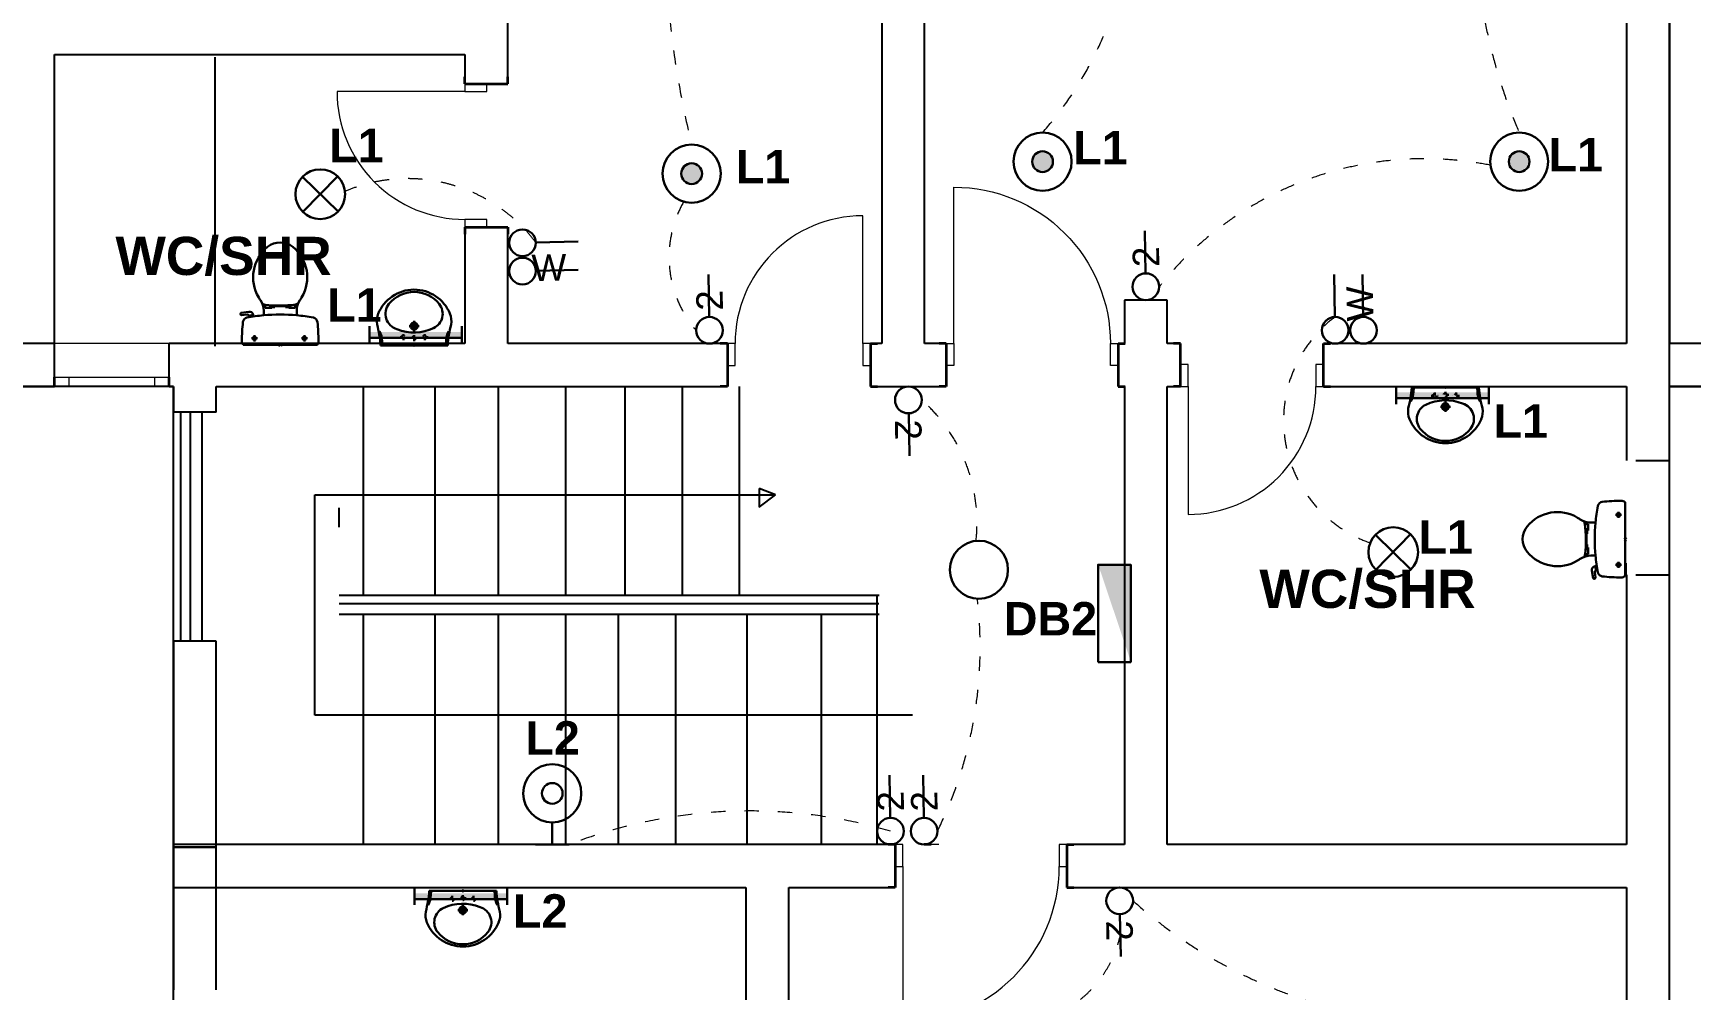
# Model space of a CAD drawing. Header units: inches. Extents: x 23 to 2032867, y 13 to 664695.
# Drawn here: x 156973 to 165660, y 302754 to 307768 of the extents above; entities that cross this region are included whole.
import ezdxf
from ezdxf.enums import TextEntityAlignment as Align

# ---------------------------------------------------------------- set-up
doc = ezdxf.new("R2010")
doc.units = ezdxf.units.IN
doc.header["$MEASUREMENT"] = 0
doc.linetypes.add('DASHED1', pattern=[1, 0.3, -0.4, 0.3])
doc.linetypes.add('Hidden Line', pattern=[391.222223, 282.222223, -109])
for name, color, linetype, lineweight, true_color in [('2D Drafting - General_Pen_No__62', 7, 'Continuous', 20, 0xaaaaaa), ('2D Drafting - General_Pen_No__82', 7, 'Continuous', 20, 0xaaaaaa), ('Annotation - Text_Pen_No__86', 7, 'Continuous', 20, 0x5555ff), ('ARCHICAD Doors_Pen_No__23', 7, 'Continuous', 20, 0xff6600), ('ARCHICAD Doors_Pen_No__3', 7, 'Continuous', 18, 0xff6600), ('ARCHICAD Windows_Pen_No__23', 7, 'Continuous', 20, 0xff6600), ('ARCHICAD Windows_Pen_No__3', 7, 'Continuous', 18, 0xff6600), ('Structural - Bearing_Pen_No__89', 7, 'Continuous', 20, 0x71cebe)]:
    doc.layers.add(name, color=color, linetype=linetype, lineweight=lineweight, true_color=true_color)
for name, color, linetype, lineweight in [('ARCHICAD Doors_Pen_No__27', 7, 'Continuous', 35), ('ARCHICAD Windows_Pen_No__27', 7, 'Continuous', 35), ('Building', 8, 'Continuous', 18), ('Structural - Bearing_Pen_No__27', 7, 'Continuous', 35)]:
    doc.layers.add(name, color=color, linetype=linetype, lineweight=lineweight)
for name, color, linetype in [('E-inst', 3, 'Continuous'), ('E-inst.', 3, 'Continuous'), ('E-power', 1, 'Continuous')]:
    doc.layers.add(name, color=color, linetype=linetype)
doc.styles.add('GENERATED_STYLE_2', font='arialbd.ttf')
doc.styles.add('NEW', font='swisseb.ttf', dxfattribs={"width": 0.75})
doc.styles.add('ORIG2', font='ORIG2')

msp = doc.modelspace()

# ---------------------------------------------------------------- hatches: boundary and pattern name
at = {"layer": 'E-inst.', "lineweight": 30}
for points in [[(162208.785, 307094.402, -1), (162317.483, 307094.402, -1)], [(164706.373, 307094.402, -1), (164815.071, 307094.402, -1)], [(160369.904, 307031.467, -1), (160478.602, 307031.467, -1)]]:
    msp.add_hatch(color=256, dxfattribs=at).paths.add_polyline_path(points)
h = msp.add_hatch(color=256, dxfattribs=at)
h.dxf.hatch_style = 1
h.paths.add_polyline_path([(159220.103, 306201.527), (159220.103, 306171.191), (158735.817, 306171.191), (158735.817, 306186.359), (158735.817, 306201.527)])
h = msp.add_hatch(color=256, dxfattribs=at)
h.dxf.hatch_style = 1
h.paths.add_polyline_path([(164601.265, 305884.698), (164601.265, 305854.363), (164116.979, 305854.363), (164116.979, 305869.53), (164116.979, 305884.698)])
h = msp.add_hatch(color=256, dxfattribs=at)
h.dxf.hatch_style = 1
h.paths.add_polyline_path([(159456.709, 303260.054), (159456.709, 303229.719), (158972.423, 303229.719), (158972.423, 303244.886), (158972.423, 303260.054)])
at = {"layer": 'E-power', "linetype": 'Continuous', "lineweight": 30}
h = msp.add_hatch(color=1, dxfattribs=at)
h.dxf.hatch_style = 1
h.paths.add_polyline_path([(162725.549, 304474.13), (162554.84, 304981.762), (162725.549, 304981.762)])

# ---------------------------------------------------------------- linework, layer by layer
at = {"layer": '2D Drafting - General_Pen_No__62', "color": 8, "linetype": 'Continuous', "lineweight": 25}
for p, q in [((160863.241, 305348.581), (160778.567, 305382.088)), ((160778.567, 305382.088), (160778.567, 305283.014)), ((158449.332, 304194.263), (158449.332, 305348.581)), ((158449.332, 305348.581), (160863.241, 305348.581)), ((160778.567, 305283.014), (160863.241, 305348.581)), ((161582.317, 304194.263), (158449.332, 304194.263))]:
    msp.add_line(p, q, dxfattribs=at)
at = {"layer": '2D Drafting - General_Pen_No__82', "color": 8, "linetype": 'Continuous', "lineweight": 25}
for p, q in [((158703.767, 304826.445), (158703.767, 305915.655)), ((158703.767, 304826.445), (158703.767, 305915.655)), ((159079.671, 304826.445), (159079.671, 305915.655)), ((159079.671, 304826.445), (159079.671, 305915.655)), ((159412.685, 304826.445), (159412.685, 305915.655)), ((159412.685, 304826.445), (159412.685, 305915.655)), ((159764.838, 304826.445), (159764.838, 305915.655)), ((159764.838, 304826.445), (159764.838, 305915.655)), ((160075.358, 304826.445), (160075.358, 305915.655)), ((160075.358, 304826.445), (160075.358, 305915.655)), ((160375.358, 304826.445), (160375.358, 305915.655)), ((160375.358, 304826.445), (160375.358, 305915.655)), ((160675.358, 304826.445), (160675.358, 305915.655)), ((160675.358, 304826.445), (160675.358, 305915.655)), ((157857.218, 305784.542), (157857.218, 304577.481)), ((157857.218, 305784.542), (157857.218, 304577.481)), ((157745.502, 305778.606), (157745.502, 304586.033)), ((157745.502, 305778.606), (157745.502, 304586.033)), ((157795.956, 305778.606), (157795.956, 304586.033)), ((157795.956, 305778.606), (157795.956, 304586.033)), ((158577.623, 305179.292), (158577.623, 305279.665)), ((158577.623, 305179.292), (158577.623, 305279.665)), ((158577.623, 304822.893), (161406.272, 304822.893)), ((158577.623, 304822.893), (161406.272, 304822.893)), ((158577.623, 304778.283), (161405.395, 304778.283)), ((158577.623, 304778.283), (161405.395, 304778.283)), ((161393.992, 304826.445), (161393.992, 303515.801)), ((161393.992, 304826.445), (161393.992, 303515.801)), ((158577.623, 304722.52), (161406.272, 304722.52)), ((158577.623, 304722.52), (161406.272, 304722.52)), ((158703.767, 303515.801), (158703.767, 304726.071)), ((158703.767, 303515.801), (158703.767, 304726.071)), ((159079.671, 303515.801), (159079.671, 304726.071)), ((159079.671, 303515.801), (159079.671, 304726.071)), ((159412.685, 303515.801), (159412.685, 304726.071)), ((159412.685, 303515.801), (159412.685, 304726.071)), ((159764.838, 303515.801), (159764.838, 304726.071)), ((159764.838, 303515.801), (159764.838, 304726.071)), ((160041.683, 303515.801), (160041.683, 304726.071)), ((160041.683, 303515.801), (160041.683, 304726.071)), ((160341.683, 303515.801), (160341.683, 304726.071)), ((160341.683, 303515.801), (160341.683, 304726.071)), ((160715.475, 303515.801), (160715.475, 304726.071)), ((160715.475, 303515.801), (160715.475, 304726.071)), ((161104.258, 303515.801), (161104.258, 304726.071)), ((161104.258, 303515.801), (161104.258, 304726.071))]:
    msp.add_line(p, q, dxfattribs=at)
at = {"layer": 'ARCHICAD Doors_Pen_No__23', "color": 8, "linetype": 'Continuous'}
for p, q in [((159235.857, 307501.344), (159235.857, 307461.344)), ((159350.857, 307501.344), (159235.857, 307501.344)), ((159235.857, 307461.344), (159350.857, 307461.344)), ((159350.857, 307461.344), (159350.857, 307501.344)), ((159350.857, 306791.344), (159235.857, 306791.344)), ((159235.857, 306791.344), (159235.857, 306751.344)), ((159235.857, 306751.344), (159350.857, 306751.344)), ((159350.857, 306751.344), (159350.857, 306791.344)), ((160651.4, 306140.445), (160611.4, 306140.445)), ((160611.4, 306140.445), (160611.4, 306025.445)), ((160651.4, 306025.445), (160651.4, 306140.445)), ((161361.4, 306140.445), (161321.4, 306140.445)), ((161321.4, 306140.445), (161321.4, 306025.445)), ((161361.4, 306025.445), (161361.4, 306140.445)), ((161758.682, 306140.445), (161798.682, 306140.445)), ((161758.682, 306025.445), (161758.682, 306140.445)), ((161798.682, 306140.445), (161798.682, 306025.445)), ((162618.682, 306025.445), (162618.682, 306140.445)), ((162618.682, 306140.445), (162658.682, 306140.445)), ((162658.682, 306140.445), (162658.682, 306025.445)), ((160611.4, 306025.445), (160651.4, 306025.445)), ((161321.4, 306025.445), (161361.4, 306025.445)), ((161798.682, 306025.445), (161758.682, 306025.445)), ((162658.682, 306025.445), (162618.682, 306025.445)), ((163025.44, 306030.445), (162985.44, 306030.445)), ((162985.44, 306030.445), (162985.44, 305915.445)), ((163025.44, 305915.445), (163025.44, 306030.445)), ((163735.44, 306030.445), (163695.44, 306030.445)), ((163695.44, 306030.445), (163695.44, 305915.445)), ((163735.44, 305915.445), (163735.44, 306030.445)), ((162985.44, 305915.445), (163025.44, 305915.445)), ((163695.44, 305915.445), (163735.44, 305915.445)), ((161530.445, 303515.801), (161490.445, 303515.801)), ((161490.445, 303515.801), (161490.445, 303400.801)), ((161530.445, 303400.801), (161530.445, 303515.801)), ((161719.395, 303515.801), (161679.395, 303515.801)), ((162390.445, 303515.801), (162350.445, 303515.801)), ((162350.445, 303515.801), (162350.445, 303400.801)), ((162390.445, 303400.801), (162390.445, 303515.801)), ((161490.445, 303400.801), (161530.445, 303400.801)), ((162350.445, 303400.801), (162390.445, 303400.801))]:
    msp.add_line(p, q, dxfattribs=at)
at = {"layer": 'ARCHICAD Doors_Pen_No__27', "color": 8, "linetype": 'Continuous'}
for p, q in [((159235.857, 307501.344), (159235.857, 307538.344)), ((159460.857, 307501.344), (159460.857, 307538.344)), ((159235.857, 307501.344), (159350.857, 307501.344)), ((159350.857, 307501.344), (159460.857, 307501.344)), ((159235.857, 306751.344), (159350.857, 306751.344)), ((159235.857, 306751.344), (159235.857, 306714.344)), ((159350.857, 306751.344), (159460.857, 306751.344)), ((159460.857, 306751.344), (159460.857, 306714.344)), ((160611.4, 306140.445), (160574.4, 306140.445)), ((160611.4, 306140.445), (160611.4, 306025.445)), ((161361.4, 306140.445), (161361.4, 306025.445)), ((161361.4, 306140.445), (161398.4, 306140.445)), ((161758.682, 306140.445), (161721.682, 306140.445)), ((161758.682, 306140.445), (161758.682, 306025.445)), ((162658.682, 306140.445), (162658.682, 306025.445)), ((162658.682, 306140.445), (162695.682, 306140.445)), ((162985.44, 306140.445), (162948.44, 306140.445)), ((162985.44, 306030.445), (162985.44, 306140.445)), ((163735.44, 306030.445), (163735.44, 306140.445)), ((163735.44, 306140.445), (163772.44, 306140.445)), ((160611.4, 306025.445), (160611.4, 305915.445)), ((161361.4, 306025.445), (161361.4, 305915.445)), ((161758.682, 306025.445), (161758.682, 305915.445)), ((162658.682, 306025.445), (162658.682, 305915.445)), ((162985.44, 305915.445), (162985.44, 306030.445)), ((163735.44, 305915.445), (163735.44, 306030.445)), ((160611.4, 305915.445), (160574.4, 305915.445)), ((161361.4, 305915.445), (161398.4, 305915.445)), ((161758.682, 305915.445), (161721.682, 305915.445)), ((162658.682, 305915.445), (162695.682, 305915.445)), ((162985.44, 305915.445), (162948.44, 305915.445)), ((163735.44, 305915.445), (163772.44, 305915.445)), ((161490.445, 303515.801), (161453.445, 303515.801)), ((161490.445, 303515.801), (161490.445, 303400.801)), ((161679.395, 303515.801), (161642.395, 303515.801)), ((162390.445, 303515.801), (162390.445, 303400.801)), ((162390.445, 303515.801), (162427.445, 303515.801)), ((161490.445, 303400.801), (161490.445, 303290.801)), ((162390.445, 303400.801), (162390.445, 303290.801)), ((161490.445, 303290.801), (161453.445, 303290.801)), ((162390.445, 303290.801), (162427.445, 303290.801))]:
    msp.add_line(p, q, dxfattribs=at)
at = {"layer": 'ARCHICAD Doors_Pen_No__3', "color": 8, "linetype": 'Continuous'}
for p, q in [((159235.857, 307461.344), (158565.857, 307461.344)), ((161798.682, 306140.445), (161798.682, 306960.445)), ((161321.4, 306140.445), (161321.4, 306810.445)), ((163025.44, 305915.445), (163025.44, 305245.445)), ((161530.445, 303400.801), (161530.445, 302580.801))]:
    msp.add_line(p, q, dxfattribs=at)
for centre, major_axis, start_param, end_param in [((159235.857, 307461.344), (473.762, 473.762), 2.35619449, 3.92699082), ((161321.4, 306140.445), (-473.762, 473.762), -0.78539816, 0.78539816), ((163025.44, 305915.445), (-473.762, 473.762), 2.35619449, 3.92699082), ((161530.445, 303400.801), (579.828, 579.828), 3.92699082, 5.49778714)]:
    msp.add_ellipse(centre, major_axis=major_axis, ratio=1, start_param=start_param, end_param=end_param, dxfattribs=at)
at = {"layer": 'ARCHICAD Doors_Pen_No__3', "color": 8, "linetype": 'Continuous', "extrusion": (0, 0, -1)}
msp.add_ellipse((161798.682, 306140.445), major_axis=(-579.828, 579.828), ratio=1, start_param=0.78539816, end_param=2.35619449, dxfattribs=at)
at = {"layer": 'ARCHICAD Windows_Pen_No__23', "color": 8, "linetype": 'Continuous'}
for p, q in [((157085.872, 305965.445), (157160.872, 305965.445)), ((157160.872, 305965.445), (157160.872, 305915.445)), ((157610.872, 305915.445), (157610.872, 305965.445)), ((157610.872, 305965.445), (157685.872, 305965.445)), ((157160.872, 305915.445), (157085.872, 305915.445)), ((157685.872, 305915.445), (157610.872, 305915.445)), ((165322.889, 304915.36), (165322.889, 304990.36))]:
    msp.add_line(p, q, dxfattribs=at)
at = {"layer": 'ARCHICAD Windows_Pen_No__27', "color": 8, "linetype": 'Continuous'}
for p, q in [((157085.872, 305915.445), (157085.872, 305965.445)), ((157685.872, 305915.445), (157685.872, 305965.445))]:
    msp.add_line(p, q, dxfattribs=at)
at = {"layer": 'ARCHICAD Windows_Pen_No__3', "color": 8, "linetype": 'Continuous'}
for p, q in [((157685.872, 306140.445), (157085.872, 306140.445)), ((157160.872, 305965.445), (157610.872, 305965.445)), ((157685.872, 305915.445), (157085.872, 305915.445)), ((157610.872, 305915.445), (157160.872, 305915.445)), ((165547.889, 304928.677), (165547.889, 305528.677))]:
    msp.add_line(p, q, dxfattribs=at)
at = {"layer": 'Building', "linetype": 'Continuous', "lineweight": 30, "ltscale": 1000}
for p, q in [((158063.549, 306301.973), (158103.952, 306307.995)), ((158181.498, 306312.985), (158181.498, 306289.201)), ((158189.272, 306343.495), (158189.272, 306328.33)), ((158189.272, 306328.33), (158223.356, 306328.33)), ((158215.564, 306328.33), (158215.564, 306341.353)), ((158223.356, 306328.33), (158223.356, 306340.904)), ((158223.356, 306332.458), (158240.358, 306332.458)), ((158295.446, 306336.198), (158240.358, 306336.198)), ((158240.358, 306332.458), (158240.358, 306336.198)), ((158295.446, 306332.458), (158295.446, 306336.198)), ((158312.448, 306332.458), (158295.446, 306332.458)), ((158312.448, 306328.33), (158312.448, 306341.76)), ((158346.532, 306328.33), (158312.448, 306328.33)), ((158320.24, 306328.33), (158320.24, 306342.36)), ((158346.532, 306345.013), (158346.532, 306328.33)), ((158354.305, 306289.201), (158354.305, 306312.985)), ((158061.75, 306292.177), (158060.374, 306297.063)), ((158095.095, 306293.058), (158065.99, 306289.369)), ((158103.7, 306286.933), (158105.376, 306278.969)), ((158126.373, 306291.211), (158103.887, 306286.042)), ((158128.775, 306282.794), (158125.556, 306294.074)), ((158074.512, 306133.461), (158461.292, 306133.461)), ((158793.849, 306131.688), (159145.622, 306131.688)), ((158793.849, 306131.688, -1683.122), (159145.622, 306131.688, -1683.122)), ((158803.963, 306131.688), (158802.088, 306154.035)), ((158803.963, 306131.688, -1683.122), (158802.088, 306154.035, -1683.122)), ((159135.508, 306131.688), (159137.383, 306154.035)), ((159135.508, 306131.688, -1683.122), (159137.383, 306154.035, -1683.122)), ((164549.907, 305910.97), (164198.134, 305910.97)), ((164549.907, 305910.97, -1683.122), (164198.134, 305910.97, -1683.122)), ((164208.248, 305910.97), (164206.373, 305888.623)), ((164208.248, 305910.97, -1683.122), (164206.373, 305888.623, -1683.122)), ((164539.793, 305910.97), (164541.668, 305888.623)), ((164539.793, 305910.97, -1683.122), (164541.668, 305888.623, -1683.122)), ((165316.556, 304922.684), (165316.556, 305309.465)), ((165105.004, 305194.704), (165121.687, 305194.704)), ((165121.687, 305194.704), (165121.687, 305160.62)), ((165160.816, 305202.478), (165137.032, 305202.478)), ((165121.687, 305168.412), (165107.657, 305168.412)), ((165121.687, 305160.62), (165108.257, 305160.62)), ((165117.559, 305143.618), (165113.82, 305143.618)), ((165113.82, 305143.618), (165113.82, 305088.531)), ((165117.559, 305088.531), (165113.82, 305088.531)), ((165117.559, 305160.62), (165117.559, 305143.618)), ((165117.559, 305071.529), (165117.559, 305088.531)), ((165106.523, 305037.445), (165121.687, 305037.445)), ((165121.687, 305063.737), (165108.664, 305063.737)), ((165121.687, 305071.529), (165109.113, 305071.529)), ((165121.687, 305037.445), (165121.687, 305071.529)), ((165137.032, 305029.671), (165160.816, 305029.671)), ((165148.044, 304911.722), (165142.022, 304952.124)), ((165167.223, 304976.947), (165155.944, 304973.729)), ((165156.959, 304943.268), (165160.648, 304914.163)), ((165158.806, 304974.546), (165163.975, 304952.06)), ((165163.084, 304951.872), (165171.048, 304953.549)), ((165157.84, 304909.923), (165152.954, 304908.546)), ((159400.861, 303272.923), (159049.088, 303272.923)), ((159400.861, 303272.923, -1683.122), (159049.088, 303272.923, -1683.122)), ((159059.202, 303272.923), (159057.327, 303250.576)), ((159059.202, 303272.923, -1683.122), (159057.327, 303250.576, -1683.122)), ((159390.747, 303272.923), (159392.622, 303250.576)), ((159390.747, 303272.923, -1683.122), (159392.622, 303250.576, -1683.122))]:
    msp.add_line(p, q, dxfattribs=at)
at = {"layer": 'Building', "linetype": 'Continuous', "lineweight": 30, "ltscale": 50}
for p, q in [((158996.084, 306232.57), (158943.386, 306232.57)), ((158996.084, 306232.57, -1683.122), (158943.386, 306232.57, -1683.122)), ((158969.735, 306205.305), (158969.735, 306259.506)), ((158969.735, 306205.305, -1683.122), (158969.735, 306259.506, -1683.122)), ((158117.225, 306168.526), (158148.968, 306168.526)), ((158133.096, 306184.398), (158133.096, 306152.654)), ((158378.906, 306168.526), (158410.924, 306168.526)), ((158394.915, 306184.535), (158394.915, 306152.517)), ((164347.672, 305810.088), (164400.369, 305810.088)), ((164347.672, 305810.088, -1683.122), (164400.369, 305810.088, -1683.122)), ((164374.02, 305837.353), (164374.02, 305783.152)), ((164374.02, 305837.353, -1683.122), (164374.02, 305783.152, -1683.122)), ((165265.482, 305243.088), (165297.5, 305243.088)), ((165281.491, 305227.079), (165281.491, 305259.097)), ((165265.619, 304981.269), (165297.363, 304981.269)), ((165281.491, 304965.397), (165281.491, 304997.14)), ((159224.974, 303199.306), (159224.974, 303145.106)), ((159224.974, 303199.306, -1683.122), (159224.974, 303145.106, -1683.122)), ((159198.626, 303172.041), (159251.323, 303172.041)), ((159198.626, 303172.041, -1683.122), (159251.323, 303172.041, -1683.122))]:
    msp.add_line(p, q, dxfattribs=at)
at = {"layer": 'Building', "linetype": 'Continuous', "ltscale": 200}
for p, q in [((158274.236, 306127.128), (158261.568, 306139.795)), ((158261.568, 306139.795), (158261.568, 306127.128)), ((158261.568, 306127.128), (158274.236, 306139.795)), ((158274.236, 306139.795), (158274.236, 306127.128)), ((165310.222, 305122.408), (165322.889, 305122.408)), ((165322.889, 305122.408), (165310.222, 305109.741)), ((165322.889, 305109.741), (165310.222, 305122.408)), ((165310.222, 305109.741), (165322.889, 305109.741))]:
    msp.add_line(p, q, dxfattribs=at)
at = {"layer": 'Building', "linetype": 'DASHED1', "lineweight": 30, "ltscale": 50}
for p, q in [((158895.941, 306175.373), (158931.321, 306175.373)), ((158895.941, 306175.373, -1683.122), (158931.321, 306175.373, -1683.122)), ((158913.631, 306158.33), (158913.631, 306193.255)), ((158913.631, 306158.33, -1683.122), (158913.631, 306193.255, -1683.122)), ((158952.045, 306170.961), (158987.426, 306170.961)), ((158952.045, 306170.961, -1683.122), (158987.426, 306170.961, -1683.122)), ((158969.735, 306153.918), (158969.735, 306188.843)), ((158969.735, 306153.918, -1683.122), (158969.735, 306188.843, -1683.122)), ((159043.53, 306175.373), (159008.149, 306175.373)), ((159043.53, 306175.373, -1683.122), (159008.149, 306175.373, -1683.122)), ((159025.839, 306158.331), (159025.839, 306193.255)), ((159025.839, 306158.331, -1683.122), (159025.839, 306193.255, -1683.122)), ((164317.916, 305884.328), (164317.916, 305849.403)), ((164317.916, 305884.328, -1683.122), (164317.916, 305849.403, -1683.122)), ((164391.711, 305871.697), (164356.33, 305871.697)), ((164391.711, 305871.697, -1683.122), (164356.33, 305871.697, -1683.122)), ((164374.02, 305888.74), (164374.02, 305853.815)), ((164374.02, 305888.74, -1683.122), (164374.02, 305853.815, -1683.122)), ((164430.124, 305884.328), (164430.124, 305849.403)), ((164430.124, 305884.328, -1683.122), (164430.124, 305849.403, -1683.122)), ((164300.226, 305867.285), (164335.607, 305867.285)), ((164300.226, 305867.285, -1683.122), (164335.607, 305867.285, -1683.122)), ((164447.815, 305867.285), (164412.434, 305867.285)), ((164447.815, 305867.285, -1683.122), (164412.434, 305867.285, -1683.122)), ((159151.18, 303229.238), (159186.561, 303229.238)), ((159151.18, 303229.238, -1683.122), (159186.561, 303229.238, -1683.122)), ((159168.87, 303246.281), (159168.87, 303211.356)), ((159168.87, 303246.281, -1683.122), (159168.87, 303211.356, -1683.122)), ((159242.665, 303233.651), (159207.284, 303233.651)), ((159242.665, 303233.651, -1683.122), (159207.284, 303233.651, -1683.122)), ((159224.974, 303250.693), (159224.974, 303215.769)), ((159224.974, 303250.693, -1683.122), (159224.974, 303215.769, -1683.122)), ((159298.769, 303229.238), (159263.389, 303229.238)), ((159298.769, 303229.238, -1683.122), (159263.389, 303229.238, -1683.122)), ((159281.079, 303246.281), (159281.079, 303211.356)), ((159281.079, 303246.281, -1683.122), (159281.079, 303211.356, -1683.122))]:
    msp.add_line(p, q, dxfattribs=at)
at = {"layer": 'Building', "linetype": 'Continuous', "lineweight": 30, "ltscale": 200}
for p, q in [((158974.296, 306127.128), (158965.175, 306136.248)), ((158965.175, 306136.248), (158965.175, 306127.128)), ((158965.175, 306127.128), (158974.296, 306136.248)), ((158974.296, 306127.128, -1683.122), (158965.175, 306136.248, -1683.122)), ((158965.175, 306136.248, -1683.122), (158965.175, 306127.128, -1683.122)), ((158965.175, 306127.128, -1683.122), (158974.296, 306136.248, -1683.122)), ((158974.296, 306136.248), (158974.296, 306127.128)), ((158974.296, 306136.248, -1683.122), (158974.296, 306127.128, -1683.122)), ((164369.46, 305906.41), (164369.46, 305915.53)), ((164369.46, 305915.53), (164378.58, 305906.41)), ((164378.58, 305915.53), (164369.46, 305906.41)), ((164369.46, 305906.41, -1683.122), (164369.46, 305915.53, -1683.122)), ((164369.46, 305915.53, -1683.122), (164378.58, 305906.41, -1683.122)), ((164378.58, 305915.53, -1683.122), (164369.46, 305906.41, -1683.122)), ((164378.58, 305906.41), (164378.58, 305915.53)), ((164378.58, 305906.41, -1683.122), (164378.58, 305915.53, -1683.122)), ((159220.414, 303268.363), (159220.414, 303277.484)), ((159220.414, 303277.484), (159229.535, 303268.363)), ((159229.535, 303277.484), (159220.414, 303268.363)), ((159220.414, 303268.363, -1683.122), (159220.414, 303277.484, -1683.122)), ((159220.414, 303277.484, -1683.122), (159229.535, 303268.363, -1683.122)), ((159229.535, 303277.484, -1683.122), (159220.414, 303268.363, -1683.122)), ((159229.535, 303268.363), (159229.535, 303277.484)), ((159229.535, 303268.363, -1683.122), (159229.535, 303277.484, -1683.122))]:
    msp.add_line(p, q, dxfattribs=at)
at = {"layer": 'Building', "linetype": 'Continuous', "lineweight": 30, "ltscale": 1000}
for centre, radius in [((158969.735, 306232.57), 18.608), ((158969.735, 306232.57, -1683.122), 18.608), ((158969.735, 306232.57), 10.99), ((158969.735, 306232.57, -1683.122), 10.99), ((164374.02, 305810.088), 18.608), ((164374.02, 305810.088, -1683.122), 18.608), ((164374.02, 305810.088), 10.99), ((164374.02, 305810.088, -1683.122), 10.99), ((159224.974, 303172.041), 18.608), ((159224.974, 303172.041, -1683.122), 18.608), ((159224.974, 303172.041), 10.99), ((159224.974, 303172.041, -1683.122), 10.99)]:
    msp.add_circle(centre, radius, dxfattribs=at)
at = {"layer": 'Building', "linetype": 'Continuous', "lineweight": 30, "ltscale": 50}
for centre in [(158133.096, 306168.526), (158394.915, 306168.526), (165281.491, 305243.088), (165281.491, 304981.269)]:
    msp.add_circle(centre, 9.351, dxfattribs=at)
at = {"layer": 'Building', "linetype": 'DASHED1', "lineweight": 30, "ltscale": 50}
for centre in [(158913.631, 306175.373), (158913.631, 306175.373, -1683.122), (158969.735, 306170.961), (158969.735, 306170.961, -1683.122), (159025.839, 306175.373), (159025.839, 306175.373, -1683.122), (164317.916, 305867.285), (164317.916, 305867.285, -1683.122), (164374.02, 305871.697), (164374.02, 305871.697, -1683.122), (164430.124, 305867.285), (164430.124, 305867.285, -1683.122), (159168.87, 303229.238), (159168.87, 303229.238, -1683.122), (159224.974, 303233.651), (159224.974, 303233.651, -1683.122), (159281.079, 303229.238), (159281.079, 303229.238, -1683.122)]:
    msp.add_circle(centre, 9.504, dxfattribs=at)
at = {"layer": 'Building', "linetype": 'Continuous', "lineweight": 30, "ltscale": 1000}
for centre, radius, start, end in [((158267.902, 306565.93), 105.195, 50.8791806, 129.1208282), ((158330.601, 306488.836), 204.567, 129.1208282, 211.0923054), ((158205.202, 306488.836), 204.567, 328.9077103, 50.8791806), ((158969.74, 306220.442), 203.147, 22.4424723, 158.1531127), ((158969.74, 306220.442, -1683.122), 203.147, 22.4424723, 158.1531127), ((158969.735, 306243.56), 168.347, 38.53754, 141.4625075), ((158969.735, 306243.56, -1683.122), 168.347, 38.53754, 141.4625075), ((158106.823, 306288.728), 19.481, 15.9271971, 98.4778948), ((158455.698, 306564.276), 350.65, 211.0923054, 213.8429316), ((158080.932, 306312.985), 100.566, 0.0000019, 33.8429404), ((158190.878, 306358.996), 15.584, 217.7817379, 264.3005444), ((158260.978, 307061.369), 721.447, 264.3005444, 276.9358206), ((158346.216, 306360.672), 15.584, 276.9358105, 322.5800182), ((158454.871, 306312.985), 100.566, 146.1570684, 180), ((158080.106, 306564.276), 350.65, 326.1570702, 328.9077103), ((158903.667, 306296.593), 83.628, 141.6817737, 253.2461383), ((158903.667, 306296.593, -1683.122), 83.628, 141.6817737, 253.2461383), ((159036.759, 306296.945), 82.661, 295.2174734, 38.537704), ((159036.759, 306296.945, -1683.122), 82.661, 295.2174734, 38.537704), ((158064.123, 306298.12), 3.896, 98.4778948, 195.7397884), ((158065.5, 306293.234), 3.896, 195.7397884, 277.2238087), ((158963.371, 306154.99), 896.106, 173.6508475, 180), ((158098.718, 306251.2), 26.118, 100.7270761, 173.6508475), ((158267.902, 305358.134), 935.068, 95.3019114, 100.7270761), ((158096.075, 306285.328), 7.792, 11.8886154, 97.22379), ((158267.722, 305360.074), 933.119, 84.6980974, 95.3019114), ((158267.902, 305358.134), 935.068, 79.2903908, 84.6980974), ((158436.743, 306250.883), 26.494, 6.330877, 79.2903908), ((157572.433, 306154.99), 896.106, 0.0000019, 6.330877), ((158877.968, 306258.248), 103.901, 157.5093438, 189.5474663), ((158877.968, 306258.248, -1683.122), 103.901, 157.5093438, 189.5474663), ((158211.599, 306090.201), 583.726, 4.075602, 14.9730049), ((158211.599, 306090.201, -1683.122), 583.726, 4.075602, 14.9730049), ((158895.474, 306247.68), 124.156, 155.8931025, 156.0931451), ((158895.474, 306247.68, -1683.122), 124.156, 155.8931025, 156.0931451), ((158969.382, 306436.92), 238.006, 247.8276538, 295.5349405), ((158969.382, 306436.92, -1683.122), 238.006, 247.8276538, 295.5349405), ((159727.872, 306090.201), 583.726, 165.0270052, 175.9244355), ((159727.872, 306090.201, -1683.122), 583.726, 165.0270052, 175.9244355), ((159061.502, 306258.248), 103.901, 350.4525984, 22.4906661), ((159061.502, 306258.248, -1683.122), 103.901, 350.4525984, 22.4906661), ((158101.077, 306154.389), 33.819, 178.9808265, 218.2302081), ((158434.727, 306154.389), 33.819, 321.7697938, 1.0191617), ((158698.186, 306154.035), 103.901, 0.0000006, 30.0992783), ((158698.186, 306154.035, -1683.122), 103.901, 0.0000006, 30.0992783), ((159241.285, 306154.035), 103.901, 149.9007316, 180.0000094), ((159241.285, 306154.035, -1683.122), 103.901, 149.9007316, 180.0000094), ((163615.884, 305952.457), 583.726, 345.0270052, 355.9244355), ((163615.884, 305952.457, -1683.122), 583.726, 345.0270052, 355.9244355), ((164102.471, 305888.623), 103.901, 329.9007316, 0.0000094), ((164102.471, 305888.623, -1683.122), 103.901, 329.9007316, 0.0000094), ((164645.569, 305888.623), 103.901, 180.0000006, 210.0992783), ((164645.569, 305888.623, -1683.122), 103.901, 180.0000006, 210.0992783), ((165132.157, 305952.457), 583.726, 184.075602, 194.9730049), ((165132.157, 305952.457, -1683.122), 583.726, 184.075602, 194.9730049), ((164282.254, 305784.41), 103.901, 170.4525984, 202.4906661), ((164282.254, 305784.41, -1683.122), 103.901, 170.4525984, 202.4906661), ((164306.996, 305745.713), 82.661, 115.2174734, 218.537704), ((164306.996, 305745.713, -1683.122), 82.661, 115.2174734, 218.537704), ((164374.373, 305605.738), 238.006, 67.8276538, 115.5349405), ((164374.373, 305605.738, -1683.122), 238.006, 67.8276538, 115.5349405), ((164440.089, 305746.065), 83.628, 321.6817737, 73.2461383), ((164440.089, 305746.065, -1683.122), 83.628, 321.6817737, 73.2461383), ((164465.787, 305784.41), 103.901, 337.5093438, 9.5474663), ((164465.787, 305784.41, -1683.122), 103.901, 337.5093438, 9.5474663), ((164374.016, 305822.216), 203.147, 202.4424723, 338.1531127), ((164374.016, 305822.216, -1683.122), 203.147, 202.4424723, 338.1531127), ((164448.282, 305794.978), 124.156, 335.8931025, 336.0931451), ((164448.282, 305794.978, -1683.122), 124.156, 335.8931025, 336.0931451), ((164374.02, 305799.098), 168.347, 218.53754, 321.4625075), ((164374.02, 305799.098, -1683.122), 168.347, 218.53754, 321.4625075), ((166091.883, 305116.074), 935.068, 169.2903908, 174.6980974), ((165199.135, 305284.916), 26.494, 96.330877, 169.2903908), ((165295.027, 304420.606), 896.106, 90.0000019, 96.330877), ((165295.628, 305282.899), 33.819, 51.7697938, 91.0191617), ((164884.087, 305116.074), 105.195, 140.8791806, 219.1208282), ((164961.182, 305053.375), 204.567, 58.9077103, 140.8791806), ((164885.741, 304928.279), 350.65, 56.1570702, 58.9077103), ((165137.032, 305303.044), 100.566, 236.1570684, 270), ((165089.345, 305194.389), 15.584, 6.9358105, 52.5800181), ((164388.648, 305109.151), 721.447, 354.3005444, 6.9358206), ((166089.943, 305115.894), 933.119, 174.6980974, 185.3019114), ((164961.182, 305178.774), 204.567, 219.1208282, 301.0923054), ((164885.741, 305303.871), 350.65, 301.0923054, 303.8429316), ((165137.032, 304929.105), 100.566, 90.0000019, 123.8429404), ((165091.021, 305039.051), 15.584, 307.7817379, 354.3005444), ((166091.883, 305116.074), 935.068, 185.3019114, 190.7270761), ((165161.289, 304954.996), 19.481, 105.9271971, 188.4778948), ((165164.689, 304944.247), 7.792, 101.8886154, 187.22379), ((165198.817, 304946.891), 26.118, 190.7270761, 263.6508475), ((165295.027, 305811.543), 896.106, 263.6508475, 270), ((165295.628, 304949.25), 33.819, 268.9808265, 308.2302081), ((165151.897, 304912.296), 3.896, 188.4778948, 285.7397884), ((165156.783, 304913.673), 3.896, 285.7397884, 7.2238087), ((158466.838, 303314.41), 583.726, 345.0270052, 355.9244355), ((158466.838, 303314.41, -1683.122), 583.726, 345.0270052, 355.9244355), ((159983.111, 303314.41), 583.726, 184.075602, 194.9730049), ((159983.111, 303314.41, -1683.122), 583.726, 184.075602, 194.9730049), ((158953.425, 303250.576), 103.901, 329.9007316, 0.0000094), ((158953.425, 303250.576, -1683.122), 103.901, 329.9007316, 0.0000094), ((159157.95, 303107.666), 82.661, 115.2174734, 218.537704), ((159157.95, 303107.666, -1683.122), 82.661, 115.2174734, 218.537704), ((159225.328, 302967.691), 238.006, 67.8276538, 115.5349405), ((159225.328, 302967.691, -1683.122), 238.006, 67.8276538, 115.5349405), ((159291.043, 303108.019), 83.628, 321.6817737, 73.2461383), ((159291.043, 303108.019, -1683.122), 83.628, 321.6817737, 73.2461383), ((159496.524, 303250.576), 103.901, 180.0000006, 210.0992783), ((159496.524, 303250.576, -1683.122), 103.901, 180.0000006, 210.0992783), ((159133.208, 303146.363), 103.901, 170.4525984, 202.4906661), ((159133.208, 303146.363, -1683.122), 103.901, 170.4525984, 202.4906661), ((159224.97, 303184.17), 203.147, 202.4424723, 338.1531127), ((159224.97, 303184.17, -1683.122), 203.147, 202.4424723, 338.1531127), ((159299.236, 303156.932), 124.156, 335.8931025, 336.0931451), ((159299.236, 303156.932, -1683.122), 124.156, 335.8931025, 336.0931451), ((159316.742, 303146.363), 103.901, 337.5093438, 9.5474663), ((159316.742, 303146.363, -1683.122), 103.901, 337.5093438, 9.5474663), ((159224.974, 303161.052), 168.347, 218.53754, 321.4625075), ((159224.974, 303161.052, -1683.122), 168.347, 218.53754, 321.4625075)]:
    msp.add_arc(centre, radius, start, end, dxfattribs=at)
at = {"layer": 'E-inst', "color": 3, "lineweight": 30}
for p, q in [((158385.002, 307014.81), (158570.935, 306832.811)), ((158386.969, 306830.844), (158568.969, 307016.777)), ((159607.64, 306670.815), (159830.194, 306675.029)), ((162802.798, 306508.762), (162798.584, 306731.315)), ((159607.64, 306522.452), (159830.194, 306526.666)), ((160516.049, 306280.331), (160511.835, 306502.885)), ((163794.917, 306280.331), (163790.702, 306502.885)), ((163943.279, 306280.331), (163939.065, 306502.885)), ((161561.524, 305775.559), (161565.738, 305553.005)), ((164007.798, 305139.338), (164193.732, 304957.338)), ((164009.765, 304955.371), (164191.765, 305141.305)), ((161464.787, 303655.687), (161460.572, 303878.241)), ((161640.912, 303655.687), (161636.698, 303878.241)), ((162668.587, 303150.915), (162672.801, 302928.361))]:
    msp.add_line(p, q, dxfattribs=at)
for centre, radius in [((158477.969, 306923.81), 130.091), ((159537.705, 306669.332), 69.951), ((159537.705, 306520.969), 69.951), ((162804.281, 306438.826), 69.951), ((160517.532, 306210.396), 69.951), ((163796.399, 306210.396), 69.951), ((163944.762, 306210.396), 69.951), ((161560.041, 305845.494), 69.951), ((164100.765, 305048.338), 130.091), ((161466.27, 303585.752), 69.951), ((161642.395, 303585.752), 69.951), ((162667.104, 303220.85), 69.951)]:
    msp.add_circle(centre, radius, dxfattribs=at)
at = {"layer": 'E-inst.', "lineweight": 30}
for p, q in [((158735.817, 306186.359), (158735.817, 306232.273)), ((159220.103, 306186.359), (159220.103, 306232.273)), ((158735.817, 306201.527), (158735.817, 306171.191)), ((158735.817, 306186.359), (158735.817, 306140.445)), ((159220.103, 306171.191), (158735.817, 306171.191)), ((159220.103, 306201.527), (159220.103, 306171.191)), ((159220.103, 306186.359), (159220.103, 306140.445)), ((164116.979, 305869.53), (164116.979, 305915.445)), ((164116.979, 305884.698), (164116.979, 305854.363)), ((164601.265, 305869.53), (164601.265, 305915.445)), ((164601.265, 305884.698), (164601.265, 305854.363)), ((164116.979, 305869.53), (164116.979, 305823.616)), ((164601.265, 305854.363), (164116.979, 305854.363)), ((164601.265, 305869.53), (164601.265, 305823.616)), ((159693.758, 303631.481), (159693.758, 303515.801)), ((159782.44, 303515.801), (159605.076, 303515.801)), ((158972.423, 303244.886), (158972.423, 303290.801)), ((159456.709, 303244.886), (159456.709, 303290.801)), ((158972.423, 303260.054), (158972.423, 303229.719)), ((158972.423, 303244.886), (158972.423, 303198.972)), ((159456.709, 303229.719), (158972.423, 303229.719)), ((159456.709, 303260.054), (159456.709, 303229.719)), ((159456.709, 303244.886), (159456.709, 303198.972))]:
    msp.add_line(p, q, dxfattribs=at)
for centre, radius in [((160424.253, 307031.467), 152.207), ((162263.134, 307094.402), 152.207), ((164760.722, 307094.402), 152.207), ((162263.134, 307094.402), 54.349), ((164760.722, 307094.402), 54.349), ((160424.253, 307031.467), 54.349), ((161929.758, 304955.512), 152.207), ((159693.758, 303783.688), 152.207), ((159693.758, 303783.688), 54.349)]:
    msp.add_circle(centre, radius, dxfattribs=at)
at = {"layer": 'E-inst.', "color": 6, "linetype": 'DASHED1', "lineweight": 20, "ltscale": 250}
for centre, radius, start, end in [((160866.648, 308480.424), 1863.457, 318.5389619, 36.3852252), ((167452.456, 308395.84), 2926.801, 156.8800389, 203.1199611), ((165106.429, 308338.615), 4822.516, 167.0932336, 193.8563947), ((164265.03, 305331.974), 1777.482, 78.8201408, 141.4858358), ((158935.226, 306161.904), 843.286, 37.1199586, 112.8916304), ((160893.274, 306593.548), 587.748, 150.2730969, 220.6849507), ((164206.44, 305738.287), 680.561, 127.206082, 250.5592732), ((161061.226, 305202.443), 858.492, 353.6129714, 48.507884), ((159748.294, 304549.779), 2187.887, 333.8565338, 6.6602562), ((160727.87, 301059.002), 2632.432, 73.7098973, 111.047814), ((164422.823, 305103.873), 2527.369, 228.1636479, 271.7831009), ((162078.658, 303175.188), 607.355, 259.642975, 347.1040574)]:
    msp.add_arc(centre, radius, start, end, dxfattribs=at)
at = {"layer": 'E-inst.', "lineweight": 30}
msp.add_arc((159693.758, 303783.688), 152.207, 0, 180, dxfattribs=at)
at = {"layer": 'E-power', "color": 1, "linetype": 'Continuous', "lineweight": 30}
msp.add_lwpolyline([(162553.958, 304471.397), (162553.958, 304981.762), (162725.549, 304981.762), (162725.549, 304471.397)], close=True, dxfattribs=at)
at = {"layer": 'Structural - Bearing_Pen_No__27', "color": 8, "linetype": 'Continuous', "lineweight": 25}
for p, q in [((161420.139, 310656.203), (161420.139, 306140.445)), ((161645.139, 306140.445), (161645.139, 310656.203)), ((165322.889, 310656.203), (165322.889, 306140.445)), ((165547.889, 310656.203), (165547.889, 306140.445)), ((159460.857, 307501.344), (159460.857, 307880.237)), ((157085.872, 307655.237), (159235.857, 307655.237)), ((157085.872, 306140.445), (157085.872, 307655.237)), ((157924.768, 307641.92), (157924.768, 306127.128)), ((159235.857, 307655.237), (159235.857, 307501.344)), ((165547.889, 306140.445), (165547.889, 307655.237)), ((159235.857, 307501.344), (159235.857, 307538.344)), ((159460.857, 307501.344), (159460.857, 307538.344)), ((159235.857, 307501.344), (159350.857, 307501.344)), ((159350.857, 307501.344), (159460.857, 307501.344)), ((159235.857, 306751.344), (159235.857, 306714.344)), ((159235.857, 306751.344), (159350.857, 306751.344)), ((159235.857, 306751.344), (159235.857, 306140.445)), ((159350.857, 306751.344), (159460.857, 306751.344)), ((159460.857, 306751.344), (159460.857, 306714.344)), ((159460.857, 306140.445), (159460.857, 306751.344)), ((162916.781, 306368.876), (162691.781, 306368.876)), ((162691.781, 306368.876), (162691.781, 306140.445)), ((162916.781, 306140.445), (162916.781, 306368.876)), ((157085.872, 306140.445), (156860.872, 306140.445)), ((157085.872, 305965.445), (157085.872, 306140.445)), ((157685.872, 305965.445), (157685.872, 306140.445)), ((159235.857, 306140.445), (157685.872, 306140.445)), ((160611.4, 306140.445), (159460.857, 306140.445)), ((160611.4, 306140.445), (160574.4, 306140.445)), ((160611.4, 306140.445), (160611.4, 306025.445)), ((161361.4, 306140.445), (161398.4, 306140.445)), ((161361.4, 306140.445), (161361.4, 306025.445)), ((161420.139, 306140.445), (161361.4, 306140.445)), ((161758.682, 306140.445), (161645.139, 306140.445)), ((161758.682, 306140.445), (161721.682, 306140.445)), ((161758.682, 306140.445), (161758.682, 306025.445)), ((162658.682, 306140.445), (162695.682, 306140.445)), ((162658.682, 306140.445), (162658.682, 306025.445)), ((162691.781, 306140.445), (162658.682, 306140.445)), ((162985.44, 306140.445), (162916.781, 306140.445)), ((162985.44, 306140.445), (162948.44, 306140.445)), ((162985.44, 306030.445), (162985.44, 306140.445)), ((163735.44, 306140.445), (163772.44, 306140.445)), ((163735.44, 306030.445), (163735.44, 306140.445)), ((165322.889, 306140.445), (163735.44, 306140.445)), ((165772.889, 306140.445), (165547.889, 306140.445)), ((157085.872, 305915.445), (157085.872, 305965.445)), ((157685.872, 305915.445), (157685.872, 305965.445)), ((160611.4, 306025.445), (160611.4, 305915.445)), ((161361.4, 306025.445), (161361.4, 305915.445)), ((161758.682, 306025.445), (161758.682, 305915.445)), ((162658.682, 306025.445), (162658.682, 305915.445)), ((162985.44, 305915.445), (162985.44, 306030.445)), ((163735.44, 305915.445), (163735.44, 306030.445)), ((156860.872, 305915.445), (157085.872, 305915.445)), ((157685.872, 305915.445), (157708.122, 305915.445)), ((157708.122, 305915.445), (157708.122, 305781.012)), ((157933.122, 305915.445), (160611.4, 305915.445)), ((157933.122, 305781.012), (157933.122, 305915.445)), ((160611.4, 305915.445), (160574.4, 305915.445)), ((161361.4, 305915.445), (161398.4, 305915.445)), ((161361.4, 305915.445), (161758.682, 305915.445)), ((161758.682, 305915.445), (161721.682, 305915.445)), ((162658.682, 305915.445), (162695.682, 305915.445)), ((162658.682, 305915.445), (162691.781, 305915.445)), ((162691.781, 305915.445), (162691.781, 303515.801)), ((162916.781, 305915.445), (162985.44, 305915.445)), ((162916.781, 303515.801), (162916.781, 305915.445)), ((162985.44, 305915.445), (162948.44, 305915.445)), ((163735.44, 305915.445), (163772.44, 305915.445)), ((163735.44, 305915.445), (165322.889, 305915.445)), ((163735.44, 305915.445), (165322.889, 305915.445)), ((165322.889, 305915.445), (165322.889, 305528.677)), ((165547.889, 305528.677), (165547.889, 305915.445)), ((165547.889, 305915.445), (165772.889, 305915.445)), ((157933.122, 305781.012), (157708.122, 305781.012)), ((165372.889, 305528.677), (165547.889, 305528.677)), ((165322.889, 304928.677), (165322.889, 303515.801)), ((165372.889, 304928.677), (165547.889, 304928.677)), ((165547.889, 297879.574), (165547.889, 304928.677)), ((157933.122, 304581.012), (157708.122, 304581.012)), ((157708.122, 304581.012), (157708.122, 303502.484)), ((157933.122, 303502.484), (157933.122, 304581.012)), ((157708.122, 303515.801), (157708.122, 303290.801)), ((161490.445, 303515.801), (157708.122, 303515.801)), ((157708.122, 303502.484), (157933.122, 303502.484)), ((157933.122, 303502.484), (157708.122, 303502.484)), ((157708.122, 303502.484), (157708.122, 302754.032)), ((157933.122, 302754.032), (157933.122, 303502.484)), ((161490.445, 303515.801), (161453.445, 303515.801)), ((161490.445, 303515.801), (161490.445, 303400.801)), ((161679.395, 303515.801), (161642.395, 303515.801)), ((162390.445, 303515.801), (162427.445, 303515.801)), ((162390.445, 303515.801), (162390.445, 303400.801)), ((162691.781, 303515.801), (162390.445, 303515.801)), ((165322.889, 303515.801), (162916.781, 303515.801)), ((161490.445, 303400.801), (161490.445, 303290.801)), ((162390.445, 303400.801), (162390.445, 303290.801)), ((157708.122, 303290.801), (160708.097, 303290.801)), ((160708.097, 303290.801), (160708.097, 302658.946)), ((160933.097, 302658.946), (160933.097, 303290.801)), ((160933.097, 303290.801), (161490.445, 303290.801)), ((161490.445, 303290.801), (161453.445, 303290.801)), ((162390.445, 303290.801), (162427.445, 303290.801)), ((162390.445, 303290.801), (165322.889, 303290.801)), ((165322.889, 303290.801), (165322.889, 297879.574))]:
    msp.add_line(p, q, dxfattribs=at)
at = {"layer": 'Structural - Bearing_Pen_No__89', "color": 8, "linetype": 'Continuous', "lineweight": 25}
for p, q in [((165547.889, 310881.203), (165545.872, 297879.574)), ((165547.889, 305915.655), (165547.889, 310881.203)), ((157708.122, 305915.655), (156860.872, 305915.655)), ((157708.122, 303138.828), (157708.122, 305915.655)), ((166395.139, 305915.655), (165547.889, 305915.655)), ((157708.122, 297863.398), (157708.122, 303138.828))]:
    msp.add_line(p, q, dxfattribs=at)

# ---------------------------------------------------------------- texts
at = {"layer": 'Annotation - Text_Pen_No__86', "color": 8, "linetype": 'Hidden Line', "lineweight": 25, "style": 'GENERATED_STYLE_2'}
for p in [(157404.932, 306500.382), (163399.542, 304755.605)]:
    msp.add_text('WC/SHR', height=200, dxfattribs=at).set_placement(p)
at = {"layer": 'E-inst', "color": 7, "lineweight": 30, "style": 'NEW'}
for s, p in [('L1', (158667.836, 307178.955, -1168.161)), ('L1', (162566.502, 307167.201, -1168.161)), ('L1', (165057.853, 307130.389, -1168.161)), ('L1', (160798.226, 307068.415, -1168.161)), ('L1', (158657.341, 306342.37, -1168.161)), ('L1', (164768.61, 305734.46, -1168.161)), ('L1', (164375.627, 305126.802, -1168.161)), ('L2', (159695.639, 304075.618, -1168.161)), ('L2', (159630.754, 303168.827, -1168.161))]:
    msp.add_text(s, height=175, rotation=360, dxfattribs=at).set_placement(p, align=Align.MIDDLE)
at = {"layer": 'E-inst', "color": 7, "lineweight": 30, "char_height": 138.74777, "width": 5827.10721, "attachment_point": 3, "style": 'ORIG2'}
for s, insert, rotation in [('{\\fArial|b0|i0|c0|p34;W}', (159766.618, 306610.311, 13888.51), 1.2145695), ('{\\fArial|b0|i0|c0|p34;2}', (162734.36, 306647.861, 13888.51), 91.2145695), ('{\\fArial|b0|i0|c0|p34;2}', (160447.611, 306419.43, 13888.51), 91.2145695), ('{\\fArial|b0|i0|c0|p34;W}', (163855.42, 306439.308, 13888.51), 91.2145695), ('{\\fArial|b0|i0|c0|p34;2}', (161629.962, 305636.46, 13888.51), 271.2145695), ('{\\fArial|b0|i0|c0|p34;2}', (161396.349, 303794.786, 13888.51), 91.2145695), ('{\\fArial|b0|i0|c0|p34;2}', (161572.474, 303794.786, 13888.51), 91.2145695), ('{\\fArial|b0|i0|c0|p34;2}', (162737.025, 303011.816, 13888.51), 271.2145695)]:
    msp.add_mtext(s, dxfattribs=dict(at, insert=insert, rotation=rotation))
at = {"layer": 'E-power', "color": 7, "linetype": 'Continuous', "lineweight": 30, "style": 'NEW'}
msp.add_text('DB2', height=175, dxfattribs=at).set_placement((162304.578, 304700.224, -7439.926), align=Align.MIDDLE)

doc.saveas('drawing.dxf')
